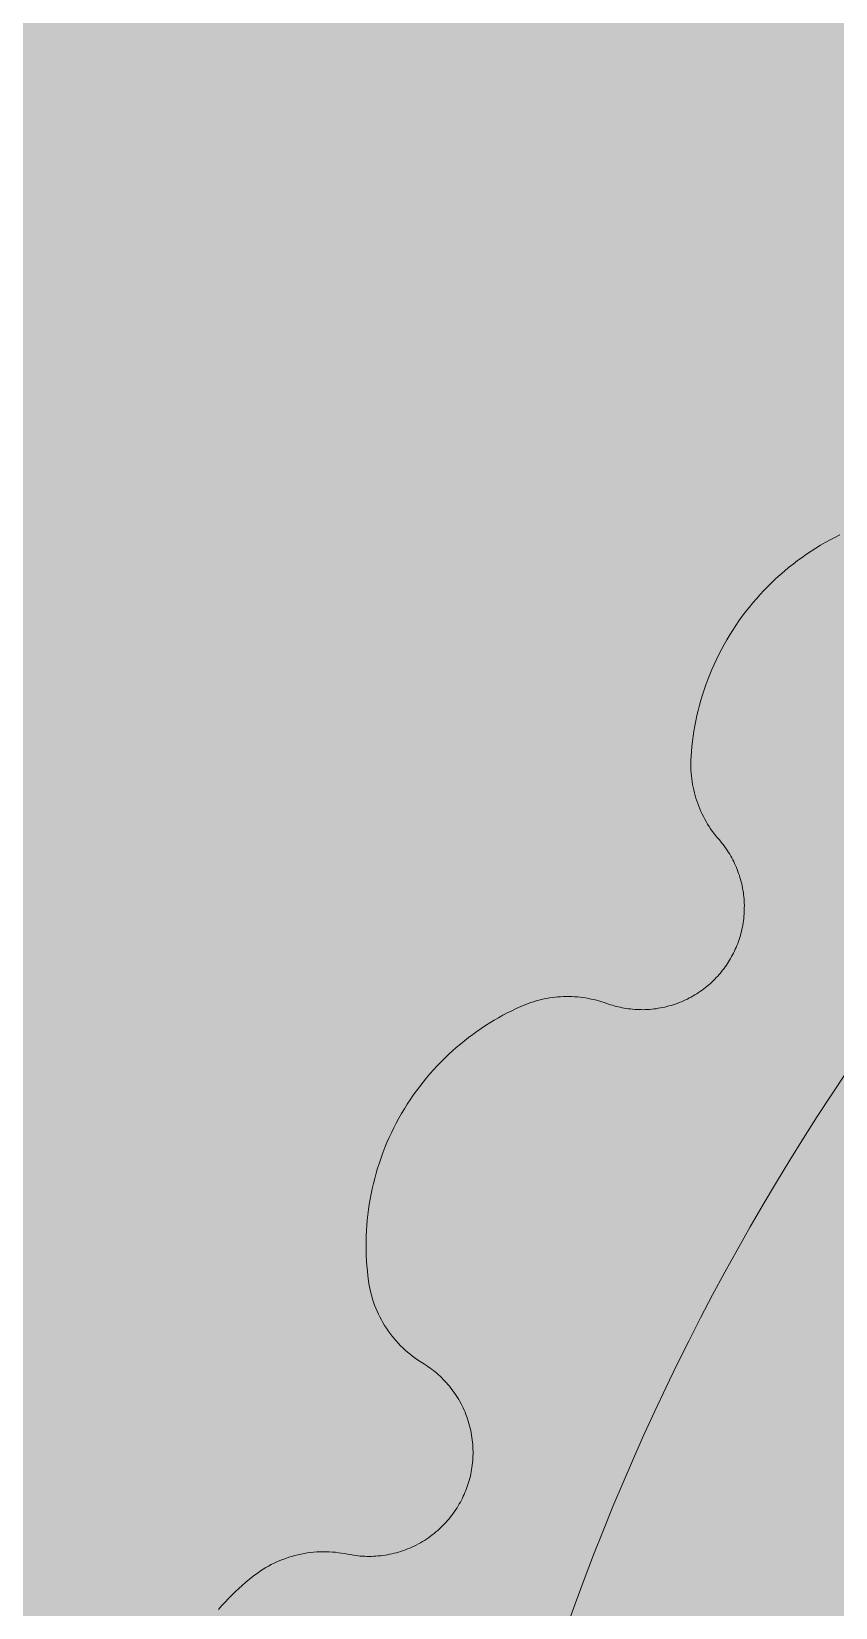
# Model space of a CAD drawing. Header units: millimetres. Extents: x 833941507 to 1669051331, y 817666127 to 1636299673.
# Drawn here: x 834547841.7 to 834547939.8, y 817983170.4 to 817983362.6 of the extents above; entities that cross this region are included whole.
import ezdxf

# ---------------------------------------------------------------- set-up
doc = ezdxf.new("R2010")
doc.units = ezdxf.units.MM
doc.header["$LTSCALE"] = 3
for name, color, linetype, lineweight in [('Hatch (LTC&CB)', 252, 'Continuous', 35), ('UAJ-23FLOR-h', 251, 'Continuous', 9), ('UAJ-42INFI', 1, 'Continuous', 18)]:
    doc.layers.add(name, color=color, linetype=linetype, lineweight=lineweight)
doc.layers.add('UAJ-00XREF', color=7, linetype='Continuous')

# ---------------------------------------------------------------- blocks, each defined once
blk = doc.blocks.new('GBP-LTC-LB01')
at = {"layer": 'UAJ-23FLOR-h'}
h = blk.add_hatch(dxfattribs=at)
h.set_pattern_fill('EARTH,_O', color=256, scale=180, angle=45)
h.set_pattern_definition([(48.9989, (834576001.8, 818046085.3), (-112.727, 1612.5107), [1143, -1143]), (48.9989, (834575678.3, 818046366.6), (-112.727, 1612.5107), [1143, -1143]), (48.9989, (834575354.8, 818046647.8), (-112.727, 1612.5107), [1143, -1143]), (138.9989, (834575340.7, 818046849.3), (-1612.5107, -112.727), [1143, -1143]), (138.9989, (834575621.9, 818047172.8), (-1612.5107, -112.727), [1143, -1143]), (138.9989, (834575903.1, 818047496.3), (-1612.5107, -112.727), [1143, -1143])])
h.paths.add_polyline_path([(834572173.05, 818200349.17), (834310583.74, 818182062.08), (834331502.24, 817882831.69), (834364939.69, 817885169.23), (834473095.7, 818011283.6), (834480533.7, 818020120.4), (834485095.05, 818025709.55), (834491375.7, 818033619), (834497063.4, 818041013), (834493145.8, 818043678.7), (834512788.5, 818074029.25), (834518712.45, 818083675.25), (834526231.3, 818096325.1), (834534646.05, 818111073.05), (834545956, 818131981.3), (834557204.6, 818154198.8), (834564040, 818168496.8), (834570941.16, 818183576.43), (834578367.8, 818200696.3)])
h.paths.add_polyline_path([(834382131.31, 817956469.98), (834418268.73, 817958996.07), (834422062.41, 817963855.9), (834428403.04, 817964299.38), (834467239.2, 818010695.58), (834466445.21, 818021738.79), (834476097.72, 818035709.03), (834485267.1, 818048983.2), (834487014.89, 818051460.43), (834497268.33, 818067303.42), (834492893.38, 818129890.09), (834448056.59, 818126755.66), (834416896.58, 818105052.11), (834382061.37, 818080788.99), (834386167.45, 818022059.16), (834377588.38, 818021459.47)], flags=16)
edge = h.paths.add_edge_path(flags=16)
edge.add_line((834540292.29, 818142076.07), (834533466.32, 818141614.13))
edge.add_line((834533466.32, 818141614.13), (834523258.01, 818143862.71))
edge.add_line((834523258.01, 818143862.71), (834525896.87, 818155838.93))
edge.add_arc((834558382.43, 818267025.45), 115835.02, 237.2183981, 253.7131266, ccw=False)
edge.add_line((834495664.92, 818169638.25), (834498267.59, 818132356.98))
edge.add_line((834498267.59, 818132356.98), (834496346.42, 818130135.01))
edge.add_line((834496346.42, 818130135.01), (834492879.88, 818129892.67))
edge.add_line((834492879.88, 818129892.67), (834494229.58, 818110587.62))
edge.add_line((834494229.58, 818110587.62), (834496326.13, 818110708.38))
edge.add_line((834496326.13, 818110708.38), (834498420.21, 818080753.55))
edge.add_line((834498420.21, 818080753.55), (834498046.12, 818080727.4))
edge.add_line((834498046.12, 818080727.4), (834498254.52, 818077746.38))
edge.add_line((834498254.52, 818077746.38), (834503061.09, 818078082.4))
edge.add_line((834503061.09, 818078082.4), (834504979.52, 818081212.1))
edge.add_line((834504979.52, 818081212.1), (834509429.02, 818088470.93))
edge.add_line((834509429.02, 818088470.93), (834515217.16, 818097913.59))
edge.add_line((834515217.16, 818097913.59), (834526067.43, 818116415.54))
edge.add_line((834526067.43, 818116415.54), (834532489.2, 818127888.68))
edge.add_line((834532489.2, 818127888.68), (834534830.9, 818132146.3))
edge.add_line((834534830.9, 818132146.3), (834540292.29, 818142076.07))
h = blk.add_hatch(dxfattribs=at)
h.set_pattern_fill('EARTH,_O', color=256, scale=180, angle=45)
h.set_pattern_definition([(45.0000001, (-1082349.7, 54794.9), (-3e-06, 1616.4461018), [1143, -1143]), (45.0000001, (-1082652.8, 55098), (-3e-06, 1616.4461018), [1143, -1143]), (45.0000001, (-1082955.9, 55401.1), (-3e-06, 1616.4461018), [1143, -1143]), (135.0000001, (-1082955.9, 55603.1), (-1616.4461018, -3e-06), [1143, -1143]), (135.0000001, (-1082652.8, 55906.2), (-1616.4461018, -3e-06), [1143, -1143]), (135.0000001, (-1082349.7, 56209.3), (-1616.4461018, -3e-06), [1143, -1143])])
h.paths.add_polyline_path([(834669469.25, 818015499.17), (834651080.82, 818014213.79), (834651091.33, 818014066.03), (834669479.76, 818015351.52)], flags=16)
edge = h.paths.add_edge_path()
edge.add_arc((834611763.61, 818123015.07), 22001.28, 94.000719, 118.688683)
edge.add_line((834601201.89, 818142315.5), (834593918.34, 818141228.38))
edge.add_arc((834611768.4, 818123014.03), 25502.69, 93.997159, 134.421275, ccw=False)
edge.add_line((834609990.68, 818148454.69), (834618164.36, 818149025.84))
edge.add_line((834618164.36, 818149025.84), (834618408.29, 818145534.91))
edge.add_line((834618408.29, 818145534.91), (834616365.41, 818145392.16))
edge.add_line((834616365.41, 818145392.16), (834616609.39, 818141900.69))
edge.add_line((834616609.39, 818141900.69), (834611621.55, 818141552.15))
edge.add_line((834611621.55, 818141552.15), (834611377.61, 818145043.07))
edge.add_line((834611377.61, 818145043.07), (834610228.61, 818144962.74))
h.paths.add_polyline_path([(834673232.94, 818197365.88), (834607546.49, 818192773.89), (834599172.5, 818174435.3), (834588349.1, 818152374.5), (834578621.55, 818133890.65), (834568418.3, 818115665.3), (834556456.7, 818095618.3), (834546606.4, 818080041.6), (834532219.3, 818058623.75), (834523692.15, 818046595.75), (834515683.5, 818035708.5), (834508244.2, 818025929.9), (834500656.3, 818016266.1), (834489786.8, 818002934.1), (834483448.3, 817995421.3), (834478637.6, 817989841.7), (834458453.75, 817967379.3), (834441506.5, 817949096.36), (834383075.75, 817886437.08), (834482026.69, 817893354.51), (834551919.04, 817920008.6), (834634905.13, 817930637.13), (834634023, 817939309.35), (834633770.07, 817941795.89), (834633577.69, 817943687.02), (834508697.04, 817930983.61), (834507053.46, 817930191.44), (834506409.46, 817939426.96), (834507656.94, 817945566.73), (834503417.08, 818006767.03), (834503064.37, 818011762.67), (834514052.91, 818025791.94), (834520784.65, 818034889.35), (834526318.86, 818042436.94), (834532381.69, 818050705.63), (834536345.72, 818056472.68), (834542258.41, 818065225.62), (834550405.86, 818077286.91), (834561579, 818095001.96), (834574522.66, 818117080.03), (834587768.88, 818140310.21), (834609774.13, 818143594.98), (834610001.97, 818140335.89), (834634252.54, 818142031.47), (834636806.9, 818105492.47), (834642791.48, 818105913.75), (834646278.56, 818056032.58), (834640293.17, 818055614.16), (834643382.34, 818011424.91), (834641138.41, 818011267.96), (834645775.78, 817944927.87), (834639048.36, 817944243.52), (834640362.12, 817931328.11), (834651070.39, 817932706.91), (834650587.67, 817936476.13), (834685105.74, 817940896.86), (834685588.46, 817937127.64), (834691373.79, 817937868.57)])
blk = doc.blocks.new('inf_010')
at = {"layer": 'UAJ-42INFI'}
for p, q in [((889560217.79, 757792559.38, 0), (889560217.18, 757792559.11, 0)), ((889560218.4, 757792559.63, 0), (889560217.79, 757792559.38, 0)), ((889560214.2, 757792557.57, 0), (889560213.62, 757792557.22, 0)), ((889560214.79, 757792557.9, 0), (889560214.2, 757792557.57, 0)), ((889560215.38, 757792558.22, 0), (889560214.79, 757792557.9, 0)), ((889560215.97, 757792558.53, 0), (889560215.38, 757792558.22, 0)), ((889560216.57, 757792558.83, 0), (889560215.97, 757792558.53, 0)), ((889560217.18, 757792559.11, 0), (889560216.57, 757792558.83, 0)), ((889560211.36, 757792555.7, 0), (889560210.81, 757792555.29, 0)), ((889560211.91, 757792556.1, 0), (889560211.36, 757792555.7, 0)), ((889560212.47, 757792556.48, 0), (889560211.91, 757792556.1, 0)), ((889560213.04, 757792556.86, 0), (889560212.47, 757792556.48, 0)), ((889560213.62, 757792557.22, 0), (889560213.04, 757792556.86, 0)), ((889560209.22, 757792553.98, 0), (889560208.71, 757792553.52, 0)), ((889560209.74, 757792554.43, 0), (889560209.22, 757792553.98, 0)), ((889560210.27, 757792554.86, 0), (889560209.74, 757792554.43, 0)), ((889560210.81, 757792555.29, 0), (889560210.27, 757792554.86, 0)), ((889560207.23, 757792552.09, 0), (889560206.76, 757792551.59, 0)), ((889560207.71, 757792552.58, 0), (889560207.23, 757792552.09, 0)), ((889560208.21, 757792553.06, 0), (889560207.71, 757792552.58, 0)), ((889560208.71, 757792553.52, 0), (889560208.21, 757792553.06, 0)), ((889560205.41, 757792550.03, 0), (889560204.98, 757792549.5, 0)), ((889560205.85, 757792550.56, 0), (889560205.41, 757792550.03, 0)), ((889560206.3, 757792551.08, 0), (889560205.85, 757792550.56, 0)), ((889560206.76, 757792551.59, 0), (889560206.3, 757792551.08, 0)), ((889560203.77, 757792547.84, 0), (889560203.4, 757792547.28, 0)), ((889560204.16, 757792548.4, 0), (889560203.77, 757792547.84, 0)), ((889560204.57, 757792548.95, 0), (889560204.16, 757792548.4, 0)), ((889560204.98, 757792549.5, 0), (889560204.57, 757792548.95, 0)), ((889560202.68, 757792546.12, 0), (889560202.34, 757792545.54, 0)), ((889560203.03, 757792546.7, 0), (889560202.68, 757792546.12, 0)), ((889560203.4, 757792547.28, 0), (889560203.03, 757792546.7, 0)), ((889560201.7, 757792544.36, 0), (889560201.4, 757792543.76, 0)), ((889560202.01, 757792544.95, 0), (889560201.7, 757792544.36, 0)), ((889560202.34, 757792545.54, 0), (889560202.01, 757792544.95, 0)), ((889560200.84, 757792542.55, 0), (889560200.58, 757792541.94, 0)), ((889560201.12, 757792543.15, 0), (889560200.84, 757792542.55, 0)), ((889560201.4, 757792543.76, 0), (889560201.12, 757792543.15, 0)), ((889560200.11, 757792540.71, 0), (889560199.89, 757792540.1, 0)), ((889560200.34, 757792541.33, 0), (889560200.11, 757792540.71, 0)), ((889560200.58, 757792541.94, 0), (889560200.34, 757792541.33, 0)), ((889560199.31, 757792538.24, 0), (889560199.14, 757792537.62, 0)), ((889560199.49, 757792538.86, 0), (889560199.31, 757792538.24, 0)), ((889560199.68, 757792539.48, 0), (889560199.49, 757792538.86, 0)), ((889560199.89, 757792540.1, 0), (889560199.68, 757792539.48, 0)), ((889560198.85, 757792536.39, 0), (889560198.72, 757792535.77, 0)), ((889560198.99, 757792537, 0), (889560198.85, 757792536.39, 0)), ((889560199.14, 757792537.62, 0), (889560198.99, 757792537, 0)), ((889560198.51, 757792534.54, 0), (889560198.42, 757792533.93, 0)), ((889560198.61, 757792535.15, 0), (889560198.51, 757792534.54, 0)), ((889560198.72, 757792535.77, 0), (889560198.61, 757792535.15, 0)), ((889560198.3, 757792532.58, 0), (889560198.29, 757792532.24, 0)), ((889560198.32, 757792532.92, 0), (889560198.3, 757792532.58, 0)), ((889560198.34, 757792533.26, 0), (889560198.32, 757792532.92, 0)), ((889560198.38, 757792533.59, 0), (889560198.34, 757792533.26, 0)), ((889560198.42, 757792533.93, 0), (889560198.38, 757792533.59, 0)), ((889560198.29, 757792532.24, 0), (889560198.29, 757792531.9, 0)), ((889560198.29, 757792531.9, 0), (889560198.3, 757792531.56, 0)), ((889560198.3, 757792531.56, 0), (889560198.31, 757792531.22, 0)), ((889560198.31, 757792531.22, 0), (889560198.34, 757792530.87, 0)), ((889560198.34, 757792530.87, 0), (889560198.37, 757792530.53, 0)), ((889560198.37, 757792530.53, 0), (889560198.41, 757792530.19, 0)), ((889560198.41, 757792530.19, 0), (889560198.46, 757792529.84, 0)), ((889560198.46, 757792529.84, 0), (889560198.52, 757792529.5, 0)), ((889560198.52, 757792529.5, 0), (889560198.59, 757792529.16, 0)), ((889560198.59, 757792529.16, 0), (889560198.66, 757792528.82, 0)), ((889560198.66, 757792528.82, 0), (889560198.74, 757792528.48, 0)), ((889560198.74, 757792528.48, 0), (889560198.84, 757792528.15, 0)), ((889560198.84, 757792528.15, 0), (889560198.94, 757792527.82, 0)), ((889560198.94, 757792527.82, 0), (889560199.05, 757792527.49, 0)), ((889560199.05, 757792527.49, 0), (889560199.16, 757792527.16, 0)), ((889560199.16, 757792527.16, 0), (889560199.29, 757792526.84, 0)), ((889560199.29, 757792526.84, 0), (889560199.42, 757792526.52, 0)), ((889560199.42, 757792526.52, 0), (889560199.56, 757792526.2, 0)), ((889560199.56, 757792526.2, 0), (889560199.71, 757792525.89, 0)), ((889560199.71, 757792525.89, 0), (889560199.86, 757792525.58, 0)), ((889560199.86, 757792525.58, 0), (889560200.02, 757792525.28, 0)), ((889560200.02, 757792525.28, 0), (889560200.19, 757792524.98, 0)), ((889560200.19, 757792524.98, 0), (889560200.36, 757792524.69, 0)), ((889560200.36, 757792524.69, 0), (889560200.55, 757792524.41, 0)), ((889560200.55, 757792524.41, 0), (889560200.73, 757792524.12, 0)), ((889560200.73, 757792524.12, 0), (889560200.93, 757792523.85, 0)), ((889560200.93, 757792523.85, 0), (889560201.13, 757792523.58, 0)), ((889560201.13, 757792523.58, 0), (889560201.27, 757792523.39, 0)), ((889560201.27, 757792523.39, 0), (889560201.41, 757792523.19, 0)), ((889560201.41, 757792523.19, 0), (889560201.55, 757792522.99, 0)), ((889560201.55, 757792522.99, 0), (889560201.68, 757792522.78, 0)), ((889560201.68, 757792522.78, 0), (889560201.81, 757792522.58, 0)), ((889560201.81, 757792522.58, 0), (889560201.94, 757792522.36, 0)), ((889560201.94, 757792522.36, 0), (889560202.06, 757792522.15, 0)), ((889560202.06, 757792522.15, 0), (889560202.18, 757792521.93, 0)), ((889560202.18, 757792521.93, 0), (889560202.3, 757792521.71, 0)), ((889560202.3, 757792521.71, 0), (889560202.41, 757792521.48, 0)), ((889560202.41, 757792521.48, 0), (889560202.52, 757792521.25, 0)), ((889560202.52, 757792521.25, 0), (889560202.62, 757792521.02, 0)), ((889560202.62, 757792521.02, 0), (889560202.72, 757792520.78, 0)), ((889560202.72, 757792520.78, 0), (889560202.82, 757792520.54, 0)), ((889560202.82, 757792520.54, 0), (889560202.91, 757792520.3, 0)), ((889560202.91, 757792520.3, 0), (889560203, 757792520.05, 0)), ((889560203, 757792520.05, 0), (889560203.08, 757792519.81, 0)), ((889560203.08, 757792519.81, 0), (889560203.15, 757792519.56, 0)), ((889560203.15, 757792519.56, 0), (889560203.22, 757792519.3, 0)), ((889560203.22, 757792519.3, 0), (889560203.29, 757792519.05, 0)), ((889560203.29, 757792519.05, 0), (889560203.35, 757792518.79, 0)), ((889560203.35, 757792518.79, 0), (889560203.41, 757792518.54, 0)), ((889560203.41, 757792518.54, 0), (889560203.46, 757792518.28, 0)), ((889560203.46, 757792518.28, 0), (889560203.5, 757792518.01, 0)), ((889560203.5, 757792518.01, 0), (889560203.54, 757792517.75, 0)), ((889560203.54, 757792517.75, 0), (889560203.58, 757792517.49, 0)), ((889560203.58, 757792517.49, 0), (889560203.6, 757792517.22, 0)), ((889560203.6, 757792517.22, 0), (889560203.63, 757792516.96, 0)), ((889560203.64, 757792515.35, 0), (889560203.62, 757792515.09, 0)), ((889560203.63, 757792516.96, 0), (889560203.64, 757792516.69, 0)), ((889560203.64, 757792516.69, 0), (889560203.65, 757792516.42, 0)), ((889560203.65, 757792515.62, 0), (889560203.64, 757792515.35, 0)), ((889560203.65, 757792516.42, 0), (889560203.66, 757792516.15, 0)), ((889560203.66, 757792515.89, 0), (889560203.65, 757792515.62, 0)), ((889560203.66, 757792516.15, 0), (889560203.66, 757792515.89, 0)), ((889560203.35, 757792513.25, 0), (889560203.28, 757792512.99, 0)), ((889560203.4, 757792513.5, 0), (889560203.35, 757792513.25, 0)), ((889560203.45, 757792513.76, 0), (889560203.4, 757792513.5, 0)), ((889560203.5, 757792514.03, 0), (889560203.45, 757792513.76, 0)), ((889560203.54, 757792514.29, 0), (889560203.5, 757792514.03, 0)), ((889560203.57, 757792514.55, 0), (889560203.54, 757792514.29, 0)), ((889560203.6, 757792514.82, 0), (889560203.57, 757792514.55, 0)), ((889560203.62, 757792515.09, 0), (889560203.6, 757792514.82, 0)), ((889560202.81, 757792511.49, 0), (889560202.71, 757792511.25, 0)), ((889560202.9, 757792511.74, 0), (889560202.81, 757792511.49, 0)), ((889560202.99, 757792511.98, 0), (889560202.9, 757792511.74, 0)), ((889560203.07, 757792512.23, 0), (889560202.99, 757792511.98, 0)), ((889560203.15, 757792512.48, 0), (889560203.07, 757792512.23, 0)), ((889560203.22, 757792512.73, 0), (889560203.15, 757792512.48, 0)), ((889560203.28, 757792512.99, 0), (889560203.22, 757792512.73, 0)), ((889560201.79, 757792509.45, 0), (889560201.66, 757792509.24, 0)), ((889560201.92, 757792509.66, 0), (889560201.79, 757792509.45, 0)), ((889560202.04, 757792509.88, 0), (889560201.92, 757792509.66, 0)), ((889560202.17, 757792510.1, 0), (889560202.04, 757792509.88, 0)), ((889560202.28, 757792510.33, 0), (889560202.17, 757792510.1, 0)), ((889560202.4, 757792510.55, 0), (889560202.28, 757792510.33, 0)), ((889560202.51, 757792510.78, 0), (889560202.4, 757792510.55, 0)), ((889560202.61, 757792511.02, 0), (889560202.51, 757792510.78, 0)), ((889560202.71, 757792511.25, 0), (889560202.61, 757792511.02, 0)), ((889560200.32, 757792507.52, 0), (889560200.15, 757792507.34, 0)), ((889560200.48, 757792507.7, 0), (889560200.32, 757792507.52, 0)), ((889560200.64, 757792507.88, 0), (889560200.48, 757792507.7, 0)), ((889560200.8, 757792508.07, 0), (889560200.64, 757792507.88, 0)), ((889560200.95, 757792508.25, 0), (889560200.8, 757792508.07, 0)), ((889560201.1, 757792508.44, 0), (889560200.95, 757792508.25, 0)), ((889560201.24, 757792508.64, 0), (889560201.1, 757792508.44, 0)), ((889560201.38, 757792508.84, 0), (889560201.24, 757792508.64, 0)), ((889560201.52, 757792509.04, 0), (889560201.38, 757792508.84, 0)), ((889560201.66, 757792509.24, 0), (889560201.52, 757792509.04, 0)), ((889560177.81, 757792505.58, 0), (889560177.48, 757792505.52, 0)), ((889560178.14, 757792505.64, 0), (889560177.81, 757792505.58, 0)), ((889560178.47, 757792505.69, 0), (889560178.14, 757792505.64, 0)), ((889560178.81, 757792505.73, 0), (889560178.47, 757792505.69, 0)), ((889560179.15, 757792505.76, 0), (889560178.81, 757792505.73, 0)), ((889560179.49, 757792505.79, 0), (889560179.15, 757792505.76, 0)), ((889560179.83, 757792505.81, 0), (889560179.49, 757792505.79, 0)), ((889560180.17, 757792505.82, 0), (889560179.83, 757792505.81, 0)), ((889560180.51, 757792505.82, 0), (889560180.17, 757792505.82, 0)), ((889560180.85, 757792505.81, 0), (889560180.51, 757792505.82, 0)), ((889560181.19, 757792505.79, 0), (889560180.85, 757792505.81, 0)), ((889560181.53, 757792505.77, 0), (889560181.19, 757792505.79, 0)), ((889560181.87, 757792505.74, 0), (889560181.53, 757792505.77, 0)), ((889560182.21, 757792505.7, 0), (889560181.87, 757792505.74, 0)), ((889560182.54, 757792505.65, 0), (889560182.21, 757792505.7, 0)), ((889560182.88, 757792505.59, 0), (889560182.54, 757792505.65, 0)), ((889560183.21, 757792505.53, 0), (889560182.88, 757792505.59, 0)), ((889560198, 757792505.56, 0), (889560197.78, 757792505.42, 0)), ((889560198.22, 757792505.71, 0), (889560198, 757792505.56, 0)), ((889560198.43, 757792505.86, 0), (889560198.22, 757792505.71, 0)), ((889560198.64, 757792506.01, 0), (889560198.43, 757792505.86, 0)), ((889560198.84, 757792506.16, 0), (889560198.64, 757792506.01, 0)), ((889560199.04, 757792506.32, 0), (889560198.84, 757792506.16, 0)), ((889560199.23, 757792506.49, 0), (889560199.04, 757792506.32, 0)), ((889560199.43, 757792506.65, 0), (889560199.23, 757792506.49, 0)), ((889560199.61, 757792506.82, 0), (889560199.43, 757792506.65, 0)), ((889560199.8, 757792506.99, 0), (889560199.61, 757792506.82, 0)), ((889560199.97, 757792507.16, 0), (889560199.8, 757792506.99, 0)), ((889560200.15, 757792507.34, 0), (889560199.97, 757792507.16, 0)), ((889560172.77, 757792503.79, 0), (889560172.21, 757792503.52, 0)), ((889560173.32, 757792504.05, 0), (889560172.77, 757792503.79, 0)), ((889560173.88, 757792504.3, 0), (889560173.32, 757792504.05, 0)), ((889560174.44, 757792504.53, 0), (889560173.88, 757792504.3, 0)), ((889560175, 757792504.76, 0), (889560174.44, 757792504.53, 0)), ((889560175.56, 757792504.97, 0), (889560175, 757792504.76, 0)), ((889560175.87, 757792505.08, 0), (889560175.56, 757792504.97, 0)), ((889560176.19, 757792505.18, 0), (889560175.87, 757792505.08, 0)), ((889560176.51, 757792505.27, 0), (889560176.19, 757792505.18, 0)), ((889560176.83, 757792505.36, 0), (889560176.51, 757792505.27, 0)), ((889560177.15, 757792505.44, 0), (889560176.83, 757792505.36, 0)), ((889560177.48, 757792505.52, 0), (889560177.15, 757792505.44, 0)), ((889560183.54, 757792505.45, 0), (889560183.21, 757792505.53, 0)), ((889560183.87, 757792505.37, 0), (889560183.54, 757792505.45, 0)), ((889560184.19, 757792505.28, 0), (889560183.87, 757792505.37, 0)), ((889560184.51, 757792505.19, 0), (889560184.19, 757792505.28, 0)), ((889560184.83, 757792505.09, 0), (889560184.51, 757792505.19, 0)), ((889560185.14, 757792504.98, 0), (889560184.83, 757792505.09, 0)), ((889560185.46, 757792504.86, 0), (889560185.14, 757792504.98, 0)), ((889560185.76, 757792504.74, 0), (889560185.46, 757792504.86, 0)), ((889560186.06, 757792504.61, 0), (889560185.76, 757792504.74, 0)), ((889560186.28, 757792504.51, 0), (889560186.06, 757792504.61, 0)), ((889560186.51, 757792504.42, 0), (889560186.28, 757792504.51, 0)), ((889560186.73, 757792504.33, 0), (889560186.51, 757792504.42, 0)), ((889560186.96, 757792504.25, 0), (889560186.73, 757792504.33, 0)), ((889560187.2, 757792504.17, 0), (889560186.96, 757792504.25, 0)), ((889560187.43, 757792504.09, 0), (889560187.2, 757792504.17, 0)), ((889560187.67, 757792504.02, 0), (889560187.43, 757792504.09, 0)), ((889560187.91, 757792503.95, 0), (889560187.67, 757792504.02, 0)), ((889560188.16, 757792503.89, 0), (889560187.91, 757792503.95, 0)), ((889560188.4, 757792503.83, 0), (889560188.16, 757792503.89, 0)), ((889560188.65, 757792503.78, 0), (889560188.4, 757792503.83, 0)), ((889560188.9, 757792503.73, 0), (889560188.65, 757792503.78, 0)), ((889560189.15, 757792503.68, 0), (889560188.9, 757792503.73, 0)), ((889560189.41, 757792503.65, 0), (889560189.15, 757792503.68, 0)), ((889560189.66, 757792503.61, 0), (889560189.41, 757792503.65, 0)), ((889560192.82, 757792503.63, 0), (889560192.55, 757792503.6, 0)), ((889560193.08, 757792503.67, 0), (889560192.82, 757792503.63, 0)), ((889560193.35, 757792503.72, 0), (889560193.08, 757792503.67, 0)), ((889560193.61, 757792503.77, 0), (889560193.35, 757792503.72, 0)), ((889560193.87, 757792503.82, 0), (889560193.61, 757792503.77, 0)), ((889560194.13, 757792503.88, 0), (889560193.87, 757792503.82, 0)), ((889560194.39, 757792503.95, 0), (889560194.13, 757792503.88, 0)), ((889560194.65, 757792504.02, 0), (889560194.39, 757792503.95, 0)), ((889560194.9, 757792504.1, 0), (889560194.65, 757792504.02, 0)), ((889560195.16, 757792504.18, 0), (889560194.9, 757792504.1, 0)), ((889560195.41, 757792504.27, 0), (889560195.16, 757792504.18, 0)), ((889560195.66, 757792504.36, 0), (889560195.41, 757792504.27, 0)), ((889560195.91, 757792504.46, 0), (889560195.66, 757792504.36, 0)), ((889560196.15, 757792504.57, 0), (889560195.91, 757792504.46, 0)), ((889560196.39, 757792504.67, 0), (889560196.15, 757792504.57, 0)), ((889560196.63, 757792504.79, 0), (889560196.39, 757792504.67, 0)), ((889560196.87, 757792504.91, 0), (889560196.63, 757792504.79, 0)), ((889560197.1, 757792505.03, 0), (889560196.87, 757792504.91, 0)), ((889560197.33, 757792505.16, 0), (889560197.1, 757792505.03, 0)), ((889560197.56, 757792505.29, 0), (889560197.33, 757792505.16, 0)), ((889560197.78, 757792505.42, 0), (889560197.56, 757792505.29, 0)), ((889560169.49, 757792501.98, 0), (889560168.95, 757792501.64, 0)), ((889560170.03, 757792502.31, 0), (889560169.49, 757792501.98, 0)), ((889560170.57, 757792502.63, 0), (889560170.03, 757792502.31, 0)), ((889560171.11, 757792502.94, 0), (889560170.57, 757792502.63, 0)), ((889560171.66, 757792503.24, 0), (889560171.11, 757792502.94, 0)), ((889560172.21, 757792503.52, 0), (889560171.66, 757792503.24, 0)), ((889560189.92, 757792503.58, 0), (889560189.66, 757792503.61, 0)), ((889560190.18, 757792503.56, 0), (889560189.92, 757792503.58, 0)), ((889560190.44, 757792503.54, 0), (889560190.18, 757792503.56, 0)), ((889560190.7, 757792503.53, 0), (889560190.44, 757792503.54, 0)), ((889560190.97, 757792503.52, 0), (889560190.7, 757792503.53, 0)), ((889560191.23, 757792503.52, 0), (889560190.97, 757792503.52, 0)), ((889560191.49, 757792503.53, 0), (889560191.23, 757792503.52, 0)), ((889560191.76, 757792503.54, 0), (889560191.49, 757792503.53, 0)), ((889560192.02, 757792503.55, 0), (889560191.76, 757792503.54, 0)), ((889560192.29, 757792503.58, 0), (889560192.02, 757792503.55, 0)), ((889560192.55, 757792503.6, 0), (889560192.29, 757792503.58, 0)), ((889560166.87, 757792500.14, 0), (889560166.37, 757792499.73, 0)), ((889560167.38, 757792500.53, 0), (889560166.87, 757792500.14, 0)), ((889560167.9, 757792500.91, 0), (889560167.38, 757792500.53, 0)), ((889560168.42, 757792501.28, 0), (889560167.9, 757792500.91, 0)), ((889560168.95, 757792501.64, 0), (889560168.42, 757792501.28, 0)), ((889560164.41, 757792498, 0), (889560163.94, 757792497.55, 0)), ((889560164.89, 757792498.45, 0), (889560164.41, 757792498, 0)), ((889560165.37, 757792498.89, 0), (889560164.89, 757792498.45, 0)), ((889560165.87, 757792499.32, 0), (889560165.37, 757792498.89, 0)), ((889560166.37, 757792499.73, 0), (889560165.87, 757792499.32, 0)), ((889560162.59, 757792496.1, 0), (889560162.16, 757792495.6, 0)), ((889560163.03, 757792496.59, 0), (889560162.59, 757792496.1, 0)), ((889560163.49, 757792497.07, 0), (889560163.03, 757792496.59, 0)), ((889560163.94, 757792497.55, 0), (889560163.49, 757792497.07, 0)), ((889560160.93, 757792494.05, 0), (889560160.54, 757792493.51, 0)), ((889560161.33, 757792494.57, 0), (889560160.93, 757792494.05, 0)), ((889560161.74, 757792495.09, 0), (889560161.33, 757792494.57, 0)), ((889560162.16, 757792495.6, 0), (889560161.74, 757792495.09, 0)), ((889560159.79, 757792492.41, 0), (889560159.43, 757792491.85, 0)), ((889560160.16, 757792492.96, 0), (889560159.79, 757792492.41, 0)), ((889560160.54, 757792493.51, 0), (889560160.16, 757792492.96, 0)), ((889560158.76, 757792490.71, 0), (889560158.44, 757792490.13, 0)), ((889560159.09, 757792491.28, 0), (889560158.76, 757792490.71, 0)), ((889560159.43, 757792491.85, 0), (889560159.09, 757792491.28, 0)), ((889560157.55, 757792488.35, 0), (889560157.28, 757792487.75, 0)), ((889560157.83, 757792488.95, 0), (889560157.55, 757792488.35, 0)), ((889560158.13, 757792489.54, 0), (889560157.83, 757792488.95, 0)), ((889560158.44, 757792490.13, 0), (889560158.13, 757792489.54, 0)), ((889560156.78, 757792486.53, 0), (889560156.55, 757792485.91, 0)), ((889560157.03, 757792487.14, 0), (889560156.78, 757792486.53, 0)), ((889560157.28, 757792487.75, 0), (889560157.03, 757792487.14, 0)), ((889560156.13, 757792484.68, 0), (889560155.94, 757792484.05, 0)), ((889560156.33, 757792485.3, 0), (889560156.13, 757792484.68, 0)), ((889560156.55, 757792485.91, 0), (889560156.33, 757792485.3, 0)), ((889560155.6, 757792482.8, 0), (889560155.45, 757792482.18, 0)), ((889560155.76, 757792483.43, 0), (889560155.6, 757792482.8, 0)), ((889560155.94, 757792484.05, 0), (889560155.76, 757792483.43, 0)), ((889560155.19, 757792480.92, 0), (889560155.08, 757792480.29, 0)), ((889560155.31, 757792481.55, 0), (889560155.19, 757792480.92, 0)), ((889560155.45, 757792482.18, 0), (889560155.31, 757792481.55, 0)), ((889560154.89, 757792479.04, 0), (889560154.82, 757792478.41, 0)), ((889560154.98, 757792479.66, 0), (889560154.89, 757792479.04, 0)), ((889560155.08, 757792480.29, 0), (889560154.98, 757792479.66, 0)), ((889560154.71, 757792477.17, 0), (889560154.68, 757792476.55, 0)), ((889560154.76, 757792477.79, 0), (889560154.71, 757792477.17, 0)), ((889560154.82, 757792478.41, 0), (889560154.76, 757792477.79, 0)), ((889560154.65, 757792475.93, 0), (889560154.64, 757792475.32, 0)), ((889560154.64, 757792475.32, 0), (889560154.64, 757792474.71, 0)), ((889560154.68, 757792476.55, 0), (889560154.65, 757792475.93, 0)), ((889560154.64, 757792474.71, 0), (889560154.65, 757792474.1, 0)), ((889560154.65, 757792474.1, 0), (889560154.68, 757792473.5, 0)), ((889560154.68, 757792473.5, 0), (889560154.71, 757792472.9, 0)), ((889560154.71, 757792472.9, 0), (889560154.74, 757792472.52, 0)), ((889560154.74, 757792472.52, 0), (889560154.78, 757792472.14, 0)), ((889560154.78, 757792472.14, 0), (889560154.84, 757792471.77, 0)), ((889560154.84, 757792471.77, 0), (889560154.9, 757792471.39, 0)), ((889560154.9, 757792471.39, 0), (889560154.97, 757792471.01, 0)), ((889560154.97, 757792471.01, 0), (889560155.05, 757792470.63, 0)), ((889560155.05, 757792470.63, 0), (889560155.15, 757792470.25, 0)), ((889560155.15, 757792470.25, 0), (889560155.25, 757792469.88, 0)), ((889560155.25, 757792469.88, 0), (889560155.37, 757792469.5, 0)), ((889560155.37, 757792469.5, 0), (889560155.5, 757792469.13, 0)), ((889560155.5, 757792469.13, 0), (889560155.63, 757792468.76, 0)), ((889560155.63, 757792468.76, 0), (889560155.78, 757792468.4, 0)), ((889560155.78, 757792468.4, 0), (889560155.94, 757792468.04, 0)), ((889560155.94, 757792468.04, 0), (889560156.11, 757792467.68, 0)), ((889560156.11, 757792467.68, 0), (889560156.29, 757792467.33, 0)), ((889560156.29, 757792467.33, 0), (889560156.48, 757792466.98, 0)), ((889560156.48, 757792466.98, 0), (889560156.68, 757792466.64, 0)), ((889560156.68, 757792466.64, 0), (889560156.89, 757792466.3, 0)), ((889560156.89, 757792466.3, 0), (889560157.1, 757792465.97, 0)), ((889560157.1, 757792465.97, 0), (889560157.33, 757792465.65, 0)), ((889560157.33, 757792465.65, 0), (889560157.56, 757792465.33, 0)), ((889560157.56, 757792465.33, 0), (889560157.81, 757792465.02, 0)), ((889560157.81, 757792465.02, 0), (889560158.06, 757792464.72, 0)), ((889560158.06, 757792464.72, 0), (889560158.32, 757792464.43, 0)), ((889560158.32, 757792464.43, 0), (889560158.58, 757792464.14, 0)), ((889560158.58, 757792464.14, 0), (889560158.86, 757792463.87, 0)), ((889560158.86, 757792463.87, 0), (889560159.14, 757792463.6, 0)), ((889560159.14, 757792463.6, 0), (889560159.42, 757792463.34, 0)), ((889560159.42, 757792463.34, 0), (889560159.71, 757792463.09, 0)), ((889560159.71, 757792463.09, 0), (889560160.01, 757792462.85, 0)), ((889560160.01, 757792462.85, 0), (889560160.31, 757792462.62, 0)), ((889560160.31, 757792462.62, 0), (889560160.62, 757792462.4, 0)), ((889560160.62, 757792462.4, 0), (889560160.83, 757792462.25, 0)), ((889560160.83, 757792462.25, 0), (889560161.03, 757792462.09, 0)), ((889560161.03, 757792462.09, 0), (889560161.24, 757792461.93, 0)), ((889560161.24, 757792461.93, 0), (889560161.44, 757792461.76, 0)), ((889560161.44, 757792461.76, 0), (889560161.64, 757792461.59, 0)), ((889560161.64, 757792461.59, 0), (889560161.84, 757792461.42, 0)), ((889560161.84, 757792461.42, 0), (889560162.04, 757792461.23, 0)), ((889560162.04, 757792461.23, 0), (889560162.23, 757792461.05, 0)), ((889560162.23, 757792461.05, 0), (889560162.42, 757792460.86, 0)), ((889560162.42, 757792460.86, 0), (889560162.61, 757792460.66, 0)), ((889560162.61, 757792460.66, 0), (889560162.79, 757792460.46, 0)), ((889560162.79, 757792460.46, 0), (889560162.97, 757792460.25, 0)), ((889560162.97, 757792460.25, 0), (889560163.15, 757792460.04, 0)), ((889560163.15, 757792460.04, 0), (889560163.32, 757792459.82, 0)), ((889560163.32, 757792459.82, 0), (889560163.49, 757792459.6, 0)), ((889560163.49, 757792459.6, 0), (889560163.66, 757792459.37, 0)), ((889560163.66, 757792459.37, 0), (889560163.82, 757792459.14, 0)), ((889560163.82, 757792459.14, 0), (889560163.97, 757792458.9, 0)), ((889560163.97, 757792458.9, 0), (889560164.12, 757792458.66, 0)), ((889560164.12, 757792458.66, 0), (889560164.27, 757792458.42, 0)), ((889560164.27, 757792458.42, 0), (889560164.41, 757792458.17, 0)), ((889560164.41, 757792458.17, 0), (889560164.55, 757792457.92, 0)), ((889560164.55, 757792457.92, 0), (889560164.68, 757792457.66, 0)), ((889560164.68, 757792457.66, 0), (889560164.8, 757792457.41, 0)), ((889560164.8, 757792457.41, 0), (889560164.92, 757792457.14, 0)), ((889560164.92, 757792457.14, 0), (889560165.04, 757792456.88, 0)), ((889560165.04, 757792456.88, 0), (889560165.14, 757792456.61, 0)), ((889560165.14, 757792456.61, 0), (889560165.25, 757792456.34, 0)), ((889560165.25, 757792456.34, 0), (889560165.34, 757792456.07, 0)), ((889560165.34, 757792456.07, 0), (889560165.43, 757792455.79, 0)), ((889560165.43, 757792455.79, 0), (889560165.51, 757792455.51, 0)), ((889560165.51, 757792455.51, 0), (889560165.59, 757792455.23, 0)), ((889560165.59, 757792455.23, 0), (889560165.66, 757792454.95, 0)), ((889560165.66, 757792454.95, 0), (889560165.72, 757792454.67, 0)), ((889560165.72, 757792454.67, 0), (889560165.78, 757792454.38, 0)), ((889560165.78, 757792454.38, 0), (889560165.83, 757792454.1, 0)), ((889560165.83, 757792454.1, 0), (889560165.88, 757792453.81, 0)), ((889560165.88, 757792453.81, 0), (889560165.91, 757792453.53, 0)), ((889560165.91, 757792453.53, 0), (889560165.94, 757792453.24, 0)), ((889560165.94, 757792453.24, 0), (889560165.97, 757792452.95, 0)), ((889560165.97, 757792452.95, 0), (889560165.99, 757792452.66, 0)), ((889560165.99, 757792452.66, 0), (889560166, 757792452.38, 0)), ((889560166, 757792451.81, 0), (889560165.99, 757792451.52, 0)), ((889560166, 757792452.38, 0), (889560166, 757792452.09, 0)), ((889560166, 757792452.09, 0), (889560166, 757792451.81, 0)), ((889560165.82, 757792449.85, 0), (889560165.77, 757792449.58, 0)), ((889560165.86, 757792450.12, 0), (889560165.82, 757792449.85, 0)), ((889560165.9, 757792450.4, 0), (889560165.86, 757792450.12, 0)), ((889560165.93, 757792450.68, 0), (889560165.9, 757792450.4, 0)), ((889560165.96, 757792450.96, 0), (889560165.93, 757792450.68, 0)), ((889560165.98, 757792451.24, 0), (889560165.96, 757792450.96, 0)), ((889560165.99, 757792451.52, 0), (889560165.98, 757792451.24, 0)), ((889560165.35, 757792448, 0), (889560165.27, 757792447.75, 0)), ((889560165.44, 757792448.26, 0), (889560165.35, 757792448, 0)), ((889560165.51, 757792448.52, 0), (889560165.44, 757792448.26, 0)), ((889560165.58, 757792448.78, 0), (889560165.51, 757792448.52, 0)), ((889560165.65, 757792449.04, 0), (889560165.58, 757792448.78, 0)), ((889560165.71, 757792449.31, 0), (889560165.65, 757792449.04, 0)), ((889560165.77, 757792449.58, 0), (889560165.71, 757792449.31, 0)), ((889560164.54, 757792446.09, 0), (889560164.41, 757792445.86, 0)), ((889560164.65, 757792446.32, 0), (889560164.54, 757792446.09, 0)), ((889560164.77, 757792446.55, 0), (889560164.65, 757792446.32, 0)), ((889560164.88, 757792446.78, 0), (889560164.77, 757792446.55, 0)), ((889560164.98, 757792447.02, 0), (889560164.88, 757792446.78, 0)), ((889560165.08, 757792447.26, 0), (889560164.98, 757792447.02, 0)), ((889560165.18, 757792447.5, 0), (889560165.08, 757792447.26, 0)), ((889560165.27, 757792447.75, 0), (889560165.18, 757792447.5, 0)), ((889560163.22, 757792444.08, 0), (889560163.04, 757792443.87, 0)), ((889560163.39, 757792444.3, 0), (889560163.22, 757792444.08, 0)), ((889560163.55, 757792444.51, 0), (889560163.39, 757792444.3, 0)), ((889560163.71, 757792444.73, 0), (889560163.55, 757792444.51, 0)), ((889560163.86, 757792444.96, 0), (889560163.71, 757792444.73, 0)), ((889560164.01, 757792445.18, 0), (889560163.86, 757792444.96, 0)), ((889560164.15, 757792445.41, 0), (889560164.01, 757792445.18, 0)), ((889560164.28, 757792445.63, 0), (889560164.15, 757792445.41, 0)), ((889560164.41, 757792445.86, 0), (889560164.28, 757792445.63, 0)), ((889560161.46, 757792442.28, 0), (889560161.24, 757792442.1, 0)), ((889560161.68, 757792442.47, 0), (889560161.46, 757792442.28, 0)), ((889560161.89, 757792442.66, 0), (889560161.68, 757792442.47, 0)), ((889560162.09, 757792442.85, 0), (889560161.89, 757792442.66, 0)), ((889560162.29, 757792443.05, 0), (889560162.09, 757792442.85, 0)), ((889560162.49, 757792443.25, 0), (889560162.29, 757792443.05, 0)), ((889560162.68, 757792443.45, 0), (889560162.49, 757792443.25, 0)), ((889560162.86, 757792443.66, 0), (889560162.68, 757792443.45, 0)), ((889560163.04, 757792443.87, 0), (889560162.86, 757792443.66, 0)), ((889560144.17, 757792440.21, 0), (889560143.79, 757792440.15, 0)), ((889560144.56, 757792440.26, 0), (889560144.17, 757792440.21, 0)), ((889560144.94, 757792440.29, 0), (889560144.56, 757792440.26, 0)), ((889560145.33, 757792440.32, 0), (889560144.94, 757792440.29, 0)), ((889560145.72, 757792440.33, 0), (889560145.33, 757792440.32, 0)), ((889560146.1, 757792440.33, 0), (889560145.72, 757792440.33, 0)), ((889560146.49, 757792440.32, 0), (889560146.1, 757792440.33, 0)), ((889560146.87, 757792440.31, 0), (889560146.49, 757792440.32, 0)), ((889560147.25, 757792440.28, 0), (889560146.87, 757792440.31, 0)), ((889560147.63, 757792440.24, 0), (889560147.25, 757792440.28, 0)), ((889560148.01, 757792440.19, 0), (889560147.63, 757792440.24, 0)), ((889560148.38, 757792440.13, 0), (889560148.01, 757792440.19, 0)), ((889560158, 757792440.22, 0), (889560157.73, 757792440.12, 0)), ((889560158.27, 757792440.33, 0), (889560158, 757792440.22, 0)), ((889560158.54, 757792440.45, 0), (889560158.27, 757792440.33, 0)), ((889560158.8, 757792440.57, 0), (889560158.54, 757792440.45, 0)), ((889560159.06, 757792440.7, 0), (889560158.8, 757792440.57, 0)), ((889560159.32, 757792440.83, 0), (889560159.06, 757792440.7, 0)), ((889560159.57, 757792440.97, 0), (889560159.32, 757792440.83, 0)), ((889560159.82, 757792441.12, 0), (889560159.57, 757792440.97, 0)), ((889560160.07, 757792441.27, 0), (889560159.82, 757792441.12, 0)), ((889560160.31, 757792441.43, 0), (889560160.07, 757792441.27, 0)), ((889560160.55, 757792441.59, 0), (889560160.31, 757792441.43, 0)), ((889560160.78, 757792441.75, 0), (889560160.55, 757792441.59, 0)), ((889560161.01, 757792441.93, 0), (889560160.78, 757792441.75, 0)), ((889560161.24, 757792442.1, 0), (889560161.01, 757792441.93, 0)), ((889560138.78, 757792438.31, 0), (889560138.46, 757792438.12, 0)), ((889560139.1, 757792438.5, 0), (889560138.78, 757792438.31, 0)), ((889560139.43, 757792438.69, 0), (889560139.1, 757792438.5, 0)), ((889560139.77, 757792438.86, 0), (889560139.43, 757792438.69, 0)), ((889560140.11, 757792439.02, 0), (889560139.77, 757792438.86, 0)), ((889560140.46, 757792439.18, 0), (889560140.11, 757792439.02, 0)), ((889560140.81, 757792439.33, 0), (889560140.46, 757792439.18, 0)), ((889560141.17, 757792439.47, 0), (889560140.81, 757792439.33, 0)), ((889560141.53, 757792439.59, 0), (889560141.17, 757792439.47, 0)), ((889560141.9, 757792439.71, 0), (889560141.53, 757792439.59, 0)), ((889560142.27, 757792439.82, 0), (889560141.9, 757792439.71, 0)), ((889560142.65, 757792439.92, 0), (889560142.27, 757792439.82, 0)), ((889560143.03, 757792440.01, 0), (889560142.65, 757792439.92, 0)), ((889560143.41, 757792440.09, 0), (889560143.03, 757792440.01, 0)), ((889560143.79, 757792440.15, 0), (889560143.41, 757792440.09, 0)), ((889560148.75, 757792440.06, 0), (889560148.38, 757792440.13, 0)), ((889560149.12, 757792439.98, 0), (889560148.75, 757792440.06, 0)), ((889560149.48, 757792439.9, 0), (889560149.12, 757792439.98, 0)), ((889560149.84, 757792439.8, 0), (889560149.48, 757792439.9, 0)), ((889560150.09, 757792439.73, 0), (889560149.84, 757792439.8, 0)), ((889560150.34, 757792439.67, 0), (889560150.09, 757792439.73, 0)), ((889560150.59, 757792439.61, 0), (889560150.34, 757792439.67, 0)), ((889560150.85, 757792439.56, 0), (889560150.59, 757792439.61, 0)), ((889560151.11, 757792439.51, 0), (889560150.85, 757792439.56, 0)), ((889560151.37, 757792439.47, 0), (889560151.11, 757792439.51, 0)), ((889560151.64, 757792439.43, 0), (889560151.37, 757792439.47, 0)), ((889560151.9, 757792439.4, 0), (889560151.64, 757792439.43, 0)), ((889560152.17, 757792439.37, 0), (889560151.9, 757792439.4, 0)), ((889560152.45, 757792439.35, 0), (889560152.17, 757792439.37, 0)), ((889560152.72, 757792439.33, 0), (889560152.45, 757792439.35, 0)), ((889560152.99, 757792439.32, 0), (889560152.72, 757792439.33, 0)), ((889560153.27, 757792439.32, 0), (889560152.99, 757792439.32, 0)), ((889560153.55, 757792439.32, 0), (889560153.27, 757792439.32, 0)), ((889560153.83, 757792439.33, 0), (889560153.55, 757792439.32, 0)), ((889560154.11, 757792439.34, 0), (889560153.83, 757792439.33, 0)), ((889560154.39, 757792439.36, 0), (889560154.11, 757792439.34, 0)), ((889560154.67, 757792439.39, 0), (889560154.39, 757792439.36, 0)), ((889560154.95, 757792439.43, 0), (889560154.67, 757792439.39, 0)), ((889560155.23, 757792439.47, 0), (889560154.95, 757792439.43, 0)), ((889560155.51, 757792439.51, 0), (889560155.23, 757792439.47, 0)), ((889560155.79, 757792439.56, 0), (889560155.51, 757792439.51, 0)), ((889560156.07, 757792439.62, 0), (889560155.79, 757792439.56, 0)), ((889560156.35, 757792439.69, 0), (889560156.07, 757792439.62, 0)), ((889560156.63, 757792439.76, 0), (889560156.35, 757792439.69, 0)), ((889560156.91, 757792439.84, 0), (889560156.63, 757792439.76, 0)), ((889560157.19, 757792439.93, 0), (889560156.91, 757792439.84, 0)), ((889560157.46, 757792440.02, 0), (889560157.19, 757792439.93, 0)), ((889560157.73, 757792440.12, 0), (889560157.46, 757792440.02, 0)), ((889560136.3, 757792436.55, 0), (889560135.84, 757792436.18, 0)), ((889560136.75, 757792436.9, 0), (889560136.3, 757792436.55, 0)), ((889560137.22, 757792437.25, 0), (889560136.75, 757792436.9, 0)), ((889560137.68, 757792437.59, 0), (889560137.22, 757792437.25, 0)), ((889560138.15, 757792437.91, 0), (889560137.68, 757792437.59, 0)), ((889560138.46, 757792438.12, 0), (889560138.15, 757792437.91, 0)), ((889560134.07, 757792434.6, 0), (889560133.65, 757792434.18, 0)), ((889560134.51, 757792435.01, 0), (889560134.07, 757792434.6, 0)), ((889560134.95, 757792435.41, 0), (889560134.51, 757792435.01, 0)), ((889560135.39, 757792435.8, 0), (889560134.95, 757792435.41, 0)), ((889560135.84, 757792436.18, 0), (889560135.39, 757792435.8, 0))]:
    blk.add_line(p, q, dxfattribs=at)
blk = doc.blocks.new('3A35X-MADL-P-LT-B01-0')
at = {"layer": 'UAJ-42INFI'}
blk.add_arc((834548189.76, 817983067.95), 300, 100.8419, 179.1919, dxfattribs=at)
at = {"rotation": 3.998908525164564}
blk.add_blockref('inf_010', (-0.01, 0.01), dxfattribs=at)

msp = doc.modelspace()

# ---------------------------------------------------------------- hatches: boundary and pattern name
at = {"layer": 'Hatch (LTC&CB)'}
h = msp.add_hatch(dxfattribs=at)
h.set_pattern_fill('ANSI38', color=256, scale=100)
h.set_pattern_definition([(318.99984, (834479093.73, 818230174.15), (208.29942, 239.6197), []), (48.99984, (834479093.73, 818230174.15), (176.97914, 687.53882), [793.75, -476.25])])
edge = h.paths.add_edge_path()
edge.add_line((834601196.19, 818142314.52), (834603754.26, 818142696.37))
edge.add_line((834603754.26, 818142696.37), (834603901.9, 818141707.33))
edge.add_line((834603901.9, 818141707.33), (834603810.47, 818141693.69))
edge.add_arc((834611763.29, 818123016.36), 20300, 113.064358, 141.357581)
edge.add_line((834595907.81, 818135692.86), (834595395.45, 818135656.86))
edge.add_line((834595395.45, 818135656.86), (834583111.72, 818114341.03))
edge.add_line((834583111.72, 818114341.03), (834578121.58, 818106513.89))
edge.add_line((834578121.58, 818106513.89), (834575731.65, 818102809.5))
edge.add_line((834575731.65, 818102809.5), (834574387.45, 818100725.98))
edge.add_line((834574387.45, 818100725.98), (834573113.98, 818098752.1))
edge.add_line((834573113.98, 818098752.1), (834573145.25, 818098730.65))
edge.add_line((834573145.25, 818098730.65), (834569989.11, 818093770.2))
edge.add_line((834569989.11, 818093770.2), (834566535, 818088385.68))
edge.add_line((834566535, 818088385.68), (834566514.09, 818088398.3))
edge.add_line((834566514.09, 818088398.3), (834558743.61, 818076256.63))
edge.add_line((834558743.61, 818076256.63), (834557653.4, 818074495.71))
edge.add_line((834557653.4, 818074495.71), (834553498.92, 818068288.56))
edge.add_line((834553498.92, 818068288.56), (834548580.86, 818060932.13))
edge.add_line((834548580.86, 818060932.13), (834544328.26, 818054726.34))
edge.add_line((834544328.26, 818054726.34), (834544332.15, 818054704.66))
edge.add_line((834544332.15, 818054704.66), (834540324.6, 818048716.69))
edge.add_line((834540324.6, 818048716.69), (834541041.32, 818048232.54))
edge.add_line((834541041.32, 818048232.54), (834540089.73, 818046823.83))
edge.add_line((834540089.73, 818046823.83), (834539737.55, 818047061.73))
edge.add_line((834539737.55, 818047061.73), (834533115.75, 818038377.74))
edge.add_line((834533115.75, 818038377.74), (834515220.96, 818015146.63))
edge.add_arc((834538026.01, 818000636.26), 27030, 147.532263, 176.187088)
edge.add_line((834511055.84, 818002433.72), (834511444.99, 817996891.23))
edge.add_line((834511444.99, 817996891.23), (834511474.11, 817996474.65))
edge.add_line((834511474.11, 817996474.65), (834508641.22, 817996276.61))
edge.add_line((834508641.22, 817996276.61), (834508910.68, 817992422.05))
edge.add_line((834508910.68, 817992422.05), (834511353.38, 817992955.96))
edge.add_line((834511353.38, 817992955.96), (834513357.66, 817964213.01))
edge.add_line((834513357.66, 817964213.01), (834513308.95, 817964209.6))
edge.add_line((834513308.95, 817964209.6), (834513879.4, 817955918.75))
edge.add_line((834513879.4, 817955918.75), (834514876.61, 817955988.46))
edge.add_line((834514876.61, 817955988.46), (834515053.07, 817953464.41))
edge.add_arc((834528221.07, 817954382.99), 13200, 183.990417, 259.837233)
edge.add_line((834525891.99, 817941390.09), (834525974.53, 817940578.71))
edge.add_line((834525974.53, 817940578.71), (834555356.34, 817943567.49))
edge.add_line((834555356.34, 817943567.49), (834594711.69, 817947570.8))
edge.add_line((834594711.69, 817947570.8), (834594754.2, 817947152.96))
edge.add_line((834594754.2, 817947152.96), (834616096.9, 817949323.98))
edge.add_line((834616096.9, 817949323.98), (834631854.21, 817950926.85))
edge.add_line((834631854.21, 817950926.85), (834631836.71, 817951177.16))
edge.add_line((834631836.71, 817951177.16), (834639760.38, 817951731.08))
edge.add_line((834639760.38, 817951731.08), (834640506.97, 817944391.59))
edge.add_line((834640506.97, 817944391.59), (834508703.57, 817930984.28))
edge.add_line((834508703.57, 817930984.28), (834508663.51, 817930982.16))
edge.add_line((834508663.51, 817930982.16), (834507053.46, 817930191.44))
edge.add_line((834507053.46, 817930191.44), (834506409.46, 817939426.96))
edge.add_line((834506409.46, 817939426.96), (834507674.95, 817945699.32))
edge.add_line((834507674.95, 817945699.32), (834503067.5, 818011766.68))
edge.add_line((834503067.5, 818011766.68), (834515005.94, 818027008.3))
edge.add_line((834515005.94, 818027008.3), (834526318.86, 818042436.95))
edge.add_line((834526318.86, 818042436.95), (834533248.43, 818051887.55))
edge.add_line((834533248.43, 818051887.55), (834545204.94, 818069586.37))
edge.add_line((834545204.94, 818069586.37), (834551695.41, 818079200.62))
edge.add_line((834551695.41, 818079200.62), (834551700.66, 818079300.57))
edge.add_line((834551700.66, 818079300.57), (834554860.11, 818084257.51))
edge.add_line((834554860.11, 818084257.51), (834556162.94, 818086301.54))
edge.add_line((834556162.94, 818086301.54), (834561579.11, 818095002.15))
edge.add_line((834561579.11, 818095002.15), (834564610.19, 818100023.59))
edge.add_line((834564610.19, 818100023.59), (834566711.84, 818103505.28))
edge.add_line((834566711.84, 818103505.28), (834567220.96, 818104369.68))
edge.add_line((834567220.96, 818104369.68), (834571219.85, 818111331.33))
edge.add_line((834571219.85, 818111331.33), (834579233.58, 818125278.3))
edge.add_line((834579233.58, 818125278.3), (834584805.19, 818135090.79))
edge.add_line((834584805.19, 818135090.79), (834587768.44, 818140310.15))
edge.add_line((834587768.44, 818140310.15), (834593953.37, 818141233.38))
edge.add_arc((834611682.41, 818123278.84), 25232.61, 93.846032, 134.637937, ccw=False)
edge.add_line((834609989.92, 818148454.62), (834618164.07, 818149025.82))
edge.add_line((834618164.07, 818149025.82), (834618408.01, 818145534.9))
edge.add_line((834618408.01, 818145534.9), (834616365.13, 818145392.15))
edge.add_line((834616365.13, 818145392.15), (834616609.11, 818141900.67))
edge.add_line((834616609.11, 818141900.67), (834611621.27, 818141552.12))
edge.add_line((834611621.27, 818141552.12), (834611377.33, 818145043.04))
edge.add_arc((834611845.2, 818122938.11), 22109.88, 91.212521, 118.792578)
h = msp.add_hatch(color=256, dxfattribs=at)
h.dxf.hatch_style = 1
edge = h.paths.add_edge_path()
edge.add_line((834513358.83, 817964213.1), (834514805.29, 817964314.21))
edge.add_line((834514805.29, 817964314.21), (834514905.32, 817962883.32))
edge.add_line((834514905.32, 817962883.32), (834522015.98, 817959924.65))
edge.add_line((834522015.98, 817959924.65), (834527599.83, 817958234.85))
edge.add_line((834527599.83, 817958234.85), (834531627.41, 817957331.96))
edge.add_line((834531627.41, 817957331.96), (834538597.73, 817957185.8))
edge.add_line((834538597.73, 817957185.8), (834550283.84, 817958000.71))
edge.add_line((834550283.84, 817958000.71), (834576164.25, 817960699.31))
edge.add_arc((834571429.66, 818001700.88), 41274.03, 276.586959, 289.104779)
edge.add_line((834584938.52, 817962700.16), (834585387.44, 817962731.44))
edge.add_line((834585387.44, 817962731.44), (834585119.41, 817966565.54))
edge.add_line((834585119.41, 817966565.54), (834584671.75, 817966534.24))
edge.add_line((834584671.75, 817966534.24), (834582845.22, 817993361.89))
edge.add_line((834582845.22, 817993361.89), (834584586.66, 817993483.63))
edge.add_line((834584586.66, 817993483.63), (834584565.21, 817993788.17))
edge.add_line((834584565.21, 817993788.17), (834583546.6, 817993716.97))
edge.add_line((834583546.6, 817993716.97), (834579511.62, 818051438.28))
edge.add_line((834579511.62, 818051438.28), (834571357.07, 818050868.21))
edge.add_line((834571357.07, 818050868.21), (834571728.42, 818045556.24))
edge.add_line((834571728.42, 818045556.24), (834551421, 818044136.6))
edge.add_line((834551421, 818044136.6), (834550915.36, 818053251.15))
edge.add_line((834550915.36, 818053251.15), (834550067.43, 818053191.87))
edge.add_line((834550067.43, 818053191.87), (834547980.34, 818050328.44))
edge.add_line((834547980.34, 818050328.44), (834547993.72, 818050137.14))
edge.add_line((834547993.72, 818050137.14), (834537098.76, 818035335.08))
edge.add_line((834537098.76, 818035335.08), (834533115.75, 818038377.74))
edge.add_line((834533115.75, 818038377.74), (834521762.77, 818023639.24))
edge.add_line((834521762.77, 818023639.24), (834515226.35, 818015153.63))
edge.add_arc((834538313.07, 818000540.46), 27322.9, 147.66747, 176.026674)
edge.add_line((834511055.84, 818002433.72), (834511474.11, 817996474.65))
edge.add_line((834511474.11, 817996474.65), (834508641.22, 817996276.61))
edge.add_line((834508641.22, 817996276.61), (834508910.68, 817992422.05))
edge.add_line((834508910.68, 817992422.05), (834511349.45, 817992955.1))
edge.add_line((834511349.45, 817992955.1), (834511354.85, 817992876.6))
edge.add_line((834511354.85, 817992876.6), (834513358.66, 817964213.08))
edge.add_line((834513358.66, 817964213.08), (834513358.83, 817964213.1))

# ---------------------------------------------------------------- block references
msp.add_blockref('GBP-LTC-LB01', (0, 0))
at = {"layer": 'UAJ-00XREF', "ltscale": 10, "rotation": 8.262983694057247e-05}
msp.add_blockref('3A35X-MADL-P-LT-B01-0', (1179.72, -1203.53), dxfattribs=at)

doc.saveas('drawing.dxf')
